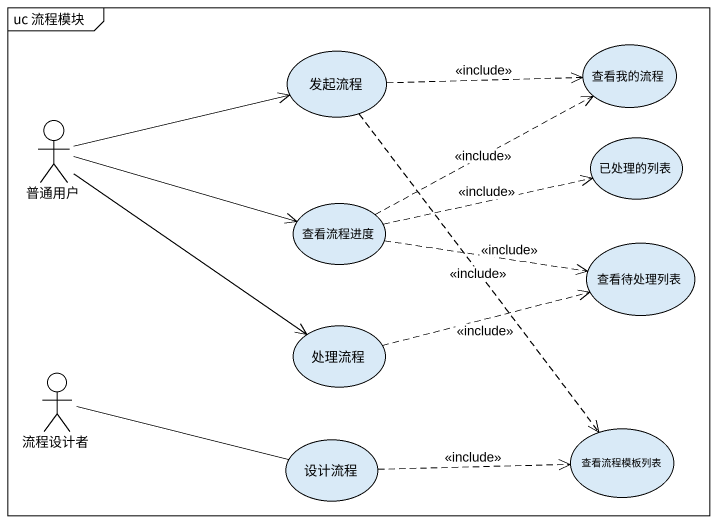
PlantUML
@startuml
mainframe uc 流程模块
usecase 发起流程
usecase 查看我的流程
actor 普通用户
usecase 已处理的列表
usecase 查看流程进度
usecase 查看待处理列表
usecase 处理流程
actor 流程设计者
usecase 设计流程
usecase 查看流程模板列表
发起流程 .right.> 查看我的流程 : <<include>>
发起流程 ..> 查看流程模板列表 : <<include>>
普通用户 -right-> 发起流程
普通用户 -right-> 查看流程进度
普通用户 --> 处理流程
查看流程进度 .right.> 查看我的流程 : <<include>>
查看流程进度 .right.> 已处理的列表 : <<include>>
查看流程进度 .right.> 查看待处理列表 : <<include>>
处理流程 .right.> 查看待处理列表 : <<include>>
流程设计者 -right- 设计流程
设计流程 .right.> 查看流程模板列表 : <<include>>
@enduml
